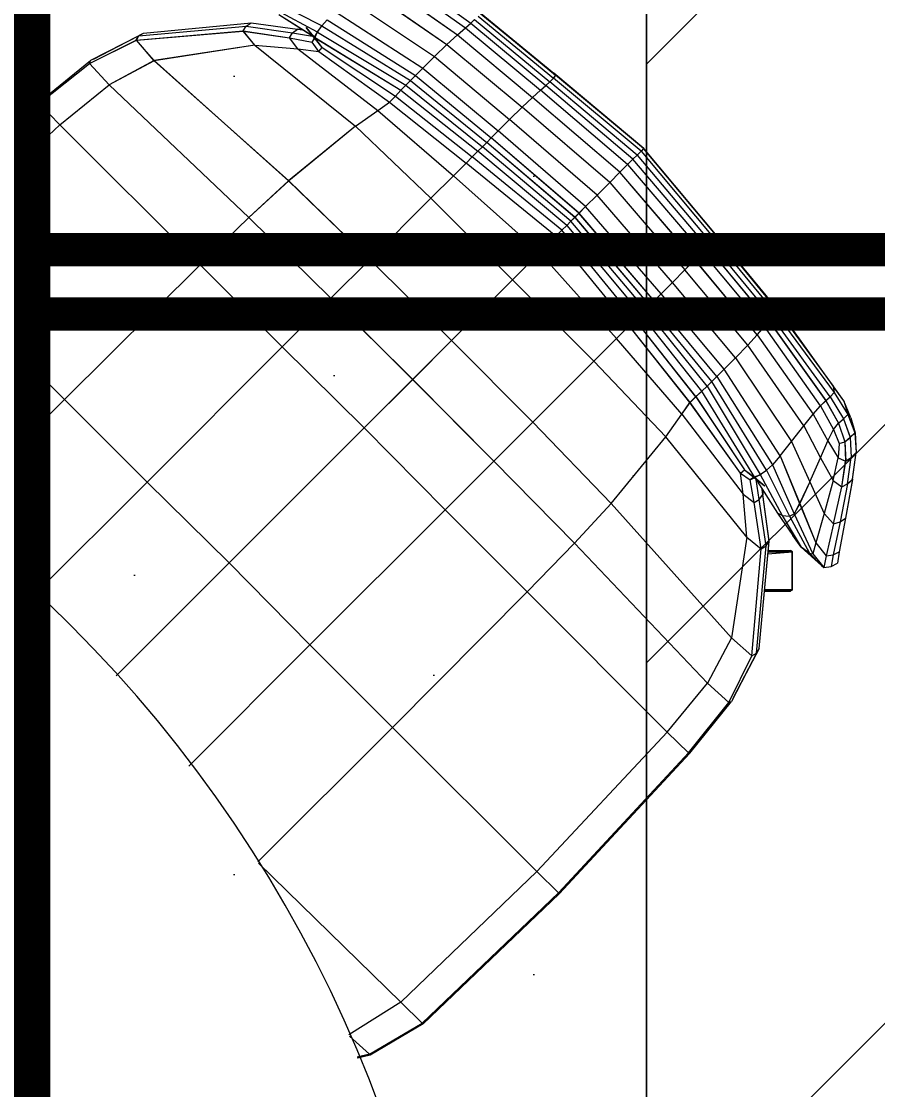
# Model space of a CAD drawing. Header units: millimetres. Extents: x -81374 to 485233, y -39075 to 157313.
# Drawn here: x 48038.3 to 48423.5, y -10154.5 to -9673.9 of the extents above; entities that cross this region are included whole.
import ezdxf
from ezdxf.enums import TextEntityAlignment as Align

# ---------------------------------------------------------------- set-up
doc = ezdxf.new("R2010")
doc.units = ezdxf.units.MM
doc.layers.add('ceiling', color=7, linetype='Continuous', lineweight=5, true_color=0x560d91)
for name, color, linetype in [('ceilings', 253, 'Continuous'), ('Hatch 01_UC', 7, 'Continuous'), ('M-HVAC VRV PIPE', 152, 'Continuous')]:
    doc.layers.add(name, color=color, linetype=linetype)
for name, color, linetype, lineweight in [('DRAIN PIPE', 76, 'Continuous', 30), ('G-IMPT', 8, 'Continuous', 5), ('P-PIPE-IDEN', 7, 'Continuous', 9)]:
    doc.layers.add(name, color=color, linetype=linetype, lineweight=lineweight)
doc.styles.add('Arial_2', font='arial.ttf', dxfattribs={"height": 75})
doc.styles.get("Standard").update_dxf_attribs({"font": 'arial.ttf'})

# ---------------------------------------------------------------- blocks, each defined once
blk = doc.blocks.new('floor plan 1')
at = {"layer": 'G-IMPT', "color": 8, "ltscale": 500}
for p, q in [((9975.57, -28936.42), (9981.27, -28935.02)), ((9975.95, -28936.78), (9981.42, -28935.41)), ((9951.79, -28950.4), (9975.57, -28936.42)), ((9975.95, -28936.78), (9952.16, -28950.76)), ((9975.95, -28936.78), (9975.57, -28936.42)), ((9984.95, -28944.88), (9975.95, -28936.78)), ((9961.87, -28960.23), (9985.16, -28945.43)), ((9951.79, -28950.4), (9890.58, -29008.97)), ((9952.16, -28950.76), (9890.92, -29009.32)), ((9952.16, -28950.76), (9951.79, -28950.4)), ((9961.87, -28960.23), (9952.16, -28950.76)), ((9961.87, -28960.23), (9900.67, -29019.04)), ((9961.87, -28960.23), (10025.79, -29022.71)), ((9890.58, -29008.97), (9831.82, -29072.24)), ((9890.92, -29009.32), (9832.38, -29072.34)), ((9890.92, -29009.32), (9890.58, -29008.97)), ((9900.67, -29019.04), (9890.92, -29009.32)), ((9900.67, -29019.04), (9841.96, -29081.62)), ((9900.67, -29019.04), (9965.49, -29083.74)), ((10026.17, -29023.4), (9965.49, -29083.74)), ((10057.13, -29066.45), (10002.67, -29120.9)), ((9831.82, -29072.24), (9813, -29095.51)), ((9832.38, -29072.34), (9814.31, -29094.97)), ((9832.38, -29072.34), (9831.82, -29072.24)), ((9841.96, -29081.62), (9832.38, -29072.34)), ((9841.96, -29081.62), (9823.9, -29103.79)), ((9841.96, -29081.62), (9904.98, -29144.79)), ((9965.49, -29083.74), (9904.98, -29144.79)), ((9965.49, -29083.74), (10002.67, -29120.9)), ((9800.64, -29119.32), (9812.45, -29096.83)), ((9801.84, -29117.26), (9813, -29095.51)), ((9801.84, -29117.26), (9812.45, -29096.83)), ((9814.31, -29094.97), (9803.87, -29116.09)), ((9814.31, -29094.97), (9813, -29095.51)), ((9823.9, -29103.79), (9814.31, -29094.97)), ((9813.07, -29124.11), (9823.9, -29103.79)), ((9823.9, -29103.79), (9883.67, -29166.7)), ((10089.79, -29107.09), (10039.05, -29157.83)), ((9801.84, -29117.26), (9797.5, -29165.5)), ((9803.87, -29116.09), (9799.71, -29164.13)), ((9801.84, -29117.26), (9800.64, -29119.32)), ((9803.87, -29116.09), (9801.84, -29117.26)), ((9813.07, -29124.11), (9803.87, -29116.09)), ((9800.64, -29119.32), (9796.1, -29167.69)), ((10002.67, -29120.9), (9941.86, -29181.72)), ((10002.67, -29120.9), (10039.05, -29157.83)), ((9806.09, -29169.43), (9813.07, -29124.11)), ((9813.07, -29124.11), (9867.12, -29184.61)), ((9785.68, -29145.72), (9786.52, -29145.11)), ((9785.68, -29145.72), (9798.16, -29145.68)), ((9785.68, -29145.72), (9785.68, -29162.82)), ((9798.16, -29145.72), (9785.68, -29145.72)), ((9798.22, -29145.11), (9786.52, -29145.11)), ((9904.98, -29144.79), (9883.67, -29166.7)), ((9904.98, -29144.79), (9941.86, -29181.72)), ((10126.44, -29143.74), (10075.97, -29194.2)), ((9768.23, -29156.22), (9765.41, -29157.65)), ((9767.35, -29161.4), (9768.23, -29156.22)), ((9771.46, -29155.78), (9768.23, -29156.22)), ((9770.48, -29160.95), (9771.46, -29155.78)), ((9772.61, -29156.69), (9771.46, -29155.78)), ((9776.53, -29161.86), (9771.46, -29155.78)), ((9781.71, -29164.9), (9772.61, -29156.69)), ((9777.95, -29162.16), (9772.61, -29156.69)), ((9764.19, -29176.25), (9767.35, -29161.4)), ((9764.62, -29162.85), (9765.41, -29157.65)), ((9767.35, -29161.4), (9764.62, -29162.85)), ((9767.09, -29175.46), (9770.48, -29160.95)), ((9770.48, -29160.95), (9767.35, -29161.4)), ((9775.11, -29166.86), (9770.48, -29160.95)), ((9978.32, -29218.55), (10039.05, -29157.83)), ((10075.97, -29194.2), (10039.05, -29157.83)), ((9761.72, -29178.01), (9764.62, -29162.85)), ((9775.11, -29166.86), (9776.53, -29161.86)), ((9777.95, -29162.16), (9776.53, -29161.86)), ((9784.87, -29179.97), (9776.53, -29161.86)), ((9786.97, -29178.83), (9777.95, -29162.16)), ((9777.95, -29162.16), (9781.71, -29164.9)), ((9781.71, -29164.9), (9785.5, -29170.23)), ((9790.32, -29179.16), (9781.71, -29164.9)), ((9796.65, -29161.85), (9785.68, -29162.82)), ((9785.68, -29162.82), (9786.52, -29163.42)), ((9796.55, -29162.82), (9785.68, -29162.82)), ((9796.5, -29163.39), (9786.52, -29163.42)), ((9796.5, -29163.42), (9786.52, -29163.42)), ((9797.5, -29165.5), (9796.1, -29167.69)), ((9799.71, -29164.13), (9797.5, -29165.5)), ((9797.5, -29165.5), (9800.54, -29186.42)), ((9806.09, -29169.43), (9799.71, -29164.13)), ((9799.71, -29164.13), (9802.82, -29185.05)), ((9771.34, -29180.02), (9775.11, -29166.86)), ((9782.38, -29184.49), (9775.11, -29166.86)), ((9792.39, -29180.14), (9785.5, -29170.23)), ((9796.1, -29167.69), (9798.92, -29188.54)), ((9806.09, -29169.43), (9842.59, -29214.62)), ((9806.09, -29169.43), (9807.8, -29188.72)), ((9867.12, -29184.61), (9883.67, -29166.7)), ((9883.67, -29166.7), (9919.98, -29203.6)), ((9767.09, -29175.46), (9763.45, -29192.09)), ((9767.09, -29175.46), (9764.19, -29176.25)), ((9771.34, -29180.02), (9767.09, -29175.46)), ((9758.55, -29195.44), (9761.72, -29178.01)), ((9760.79, -29193.37), (9764.19, -29176.25)), ((9764.19, -29176.25), (9761.72, -29178.01)), ((9767.28, -29194.92), (9771.34, -29180.02)), ((9777.85, -29194.3), (9771.34, -29180.02)), ((9782.38, -29184.49), (9784.87, -29179.97)), ((9786.97, -29178.83), (9784.87, -29179.97)), ((9794.66, -29202.01), (9784.87, -29179.97)), ((9797.33, -29199.58), (9786.97, -29178.83)), ((9790.32, -29179.16), (9786.97, -29178.83)), ((9800.18, -29197.65), (9790.32, -29179.16)), ((9790.32, -29179.16), (9792.39, -29180.14)), ((9802.56, -29196.19), (9792.39, -29180.14)), ((10166.64, -29177.59), (10113.14, -29231.39)), ((9777.85, -29194.3), (9782.38, -29184.49)), ((9791.21, -29205.97), (9782.38, -29184.49)), ((9802.82, -29185.05), (9800.54, -29186.42)), ((9807.8, -29188.72), (9802.82, -29185.05)), ((9802.82, -29185.05), (9804.68, -29195.23)), ((9867.12, -29184.61), (9842.59, -29214.62)), ((9867.12, -29184.61), (9902.47, -29221.11)), ((9941.86, -29181.72), (9919.98, -29203.6)), ((9941.86, -29181.72), (9978.32, -29218.55)), ((9800.54, -29186.42), (9798.92, -29188.54)), ((9799.14, -29190.8), (9798.92, -29188.54)), ((9798.92, -29188.54), (9799.24, -29190.95)), ((9800.54, -29186.42), (9802.02, -29195.34)), ((9835.42, -29224.79), (9807.8, -29188.72)), ((9807.8, -29188.72), (9809, -29198.26)), ((9760.79, -29193.37), (9758.55, -29195.44)), ((9760.79, -29193.37), (9759.2, -29205.32)), ((9763.45, -29192.09), (9760.79, -29193.37)), ((9763.45, -29192.09), (9761.69, -29203.59)), ((9767.28, -29194.92), (9763.45, -29192.09)), ((9767.28, -29194.92), (9765.01, -29205.13)), ((9773.04, -29205.17), (9767.28, -29194.92)), ((9777.85, -29194.3), (9773.04, -29205.17)), ((9786.02, -29212.48), (9777.85, -29194.3)), ((9807.19, -29199.73), (9798.13, -29192.57)), ((9802.56, -29196.19), (9798.13, -29192.57)), ((10075.97, -29194.2), (10015.16, -29255.02)), ((10113.14, -29231.39), (10075.97, -29194.2)), ((9758.55, -29195.44), (9756.96, -29207.46)), ((9797.33, -29199.58), (9794.66, -29202.01)), ((9800.18, -29197.65), (9797.33, -29199.58)), ((9797.33, -29199.58), (9821.94, -29239.45)), ((9799.78, -29197.64), (9802.21, -29196.43)), ((9802.7, -29196.5), (9799.78, -29197.64)), ((9802.56, -29196.19), (9800.18, -29197.65)), ((9824.06, -29237.33), (9800.18, -29197.65)), ((9807.19, -29199.73), (9802.56, -29196.19)), ((9802.56, -29196.19), (9826.34, -29235.13)), ((9804.68, -29195.23), (9802.59, -29196.25)), ((9802.72, -29196.49), (9804.68, -29195.23)), ((9809, -29198.26), (9804.68, -29195.23)), ((9807.19, -29199.73), (9805.13, -29198.25)), ((9809, -29198.26), (9807.19, -29199.73)), ((9829.09, -29232.63), (9807.19, -29199.73)), ((9809, -29198.26), (9831.72, -29230.04)), ((9761.69, -29203.59), (9759.2, -29205.32)), ((9765.01, -29205.13), (9761.69, -29203.59)), ((9762.08, -29212.34), (9761.69, -29203.59)), ((9791.21, -29205.97), (9794.66, -29202.01)), ((9819.66, -29241.73), (9794.66, -29202.01)), ((9902.47, -29221.11), (9919.98, -29203.6)), ((9919.98, -29203.6), (9956.48, -29240.4)), ((9759.2, -29205.32), (9756.96, -29207.46)), ((9757.49, -29216.42), (9756.96, -29207.46)), ((9759.73, -29214.34), (9759.2, -29205.32)), ((9764.55, -29211.56), (9765.01, -29205.13)), ((9769.72, -29212.83), (9765.01, -29205.13)), ((9773.04, -29205.17), (9769.72, -29212.83)), ((9780.56, -29219.44), (9773.04, -29205.17)), ((9791.21, -29205.97), (9786.02, -29212.48)), ((9791.21, -29205.97), (9816.38, -29245.01)), ((9759.73, -29214.34), (9757.49, -29216.42)), ((9762.08, -29212.34), (9759.73, -29214.34)), ((9762.71, -29222.63), (9759.73, -29214.34)), ((9764.55, -29211.56), (9762.08, -29212.34)), ((9764.88, -29220.73), (9762.08, -29212.34)), ((9767.22, -29217.83), (9764.55, -29211.56)), ((9769.72, -29212.83), (9767.22, -29217.83)), ((9776.31, -29224.76), (9769.72, -29212.83)), ((9786.02, -29212.48), (9780.56, -29219.44)), ((9811.23, -29250.16), (9786.02, -29212.48)), ((9759.34, -29223.18), (9757.49, -29216.42)), ((9760.7, -29224.67), (9757.49, -29216.42)), ((9767.22, -29217.83), (9764.88, -29220.73)), ((9773.05, -29228.52), (9767.22, -29217.83)), ((9842.59, -29214.62), (9835.42, -29224.79)), ((9842.59, -29214.62), (9874.97, -29248.61)), ((9978.32, -29218.55), (9956.48, -29240.4)), ((9978.32, -29218.55), (10015.16, -29255.02)), ((9759.34, -29223.18), (9762.45, -29230.76)), ((9762.71, -29222.63), (9760.7, -29224.67)), ((9764.88, -29220.73), (9762.71, -29222.63)), ((9768.61, -29232.54), (9762.71, -29222.63)), ((9770.58, -29230.83), (9764.88, -29220.73)), ((9780.56, -29219.44), (9776.31, -29224.76)), ((9780.56, -29219.44), (9805.74, -29255.79)), ((9902.47, -29221.11), (9874.97, -29248.61)), ((9902.47, -29221.11), (9939.03, -29257.85)), ((9762.45, -29230.76), (9760.7, -29224.67)), ((9766.89, -29234.5), (9760.7, -29224.67)), ((9773.05, -29228.52), (9770.58, -29230.83)), ((9776.31, -29224.76), (9773.05, -29228.52)), ((9773.05, -29228.52), (9798.26, -29264.15)), ((9801.44, -29260.51), (9776.31, -29224.76)), ((9835.42, -29224.79), (9831.72, -29230.04)), ((9835.42, -29224.79), (9864.84, -29258.74)), ((9762.45, -29230.76), (9789.67, -29268.65)), ((9762.45, -29230.76), (9767.37, -29237.38)), ((9768.61, -29232.54), (9766.89, -29234.5)), ((9770.58, -29230.83), (9768.61, -29232.54)), ((9768.61, -29232.54), (9794.57, -29268.24)), ((9796.15, -29266.53), (9770.58, -29230.83)), ((9829.09, -29232.63), (9826.34, -29235.13)), ((9831.72, -29230.04), (9829.09, -29232.63)), ((9829.09, -29232.63), (9856.38, -29267.2)), ((9831.72, -29230.04), (9859.13, -29264.45)), ((10113.14, -29231.39), (10052.08, -29291.89)), ((10177.84, -29296.21), (10113.14, -29231.39)), ((9767.37, -29237.38), (9766.89, -29234.5)), ((9793.02, -29269.89), (9766.89, -29234.5)), ((9791.41, -29270.39), (9767.37, -29237.38)), ((9824.06, -29237.33), (9821.94, -29239.45)), ((9826.34, -29235.13), (9824.06, -29237.33)), ((9824.06, -29237.33), (9851.77, -29271.8)), ((9826.34, -29235.13), (9853.85, -29269.73)), ((9816.38, -29245.01), (9819.66, -29241.73)), ((9821.94, -29239.45), (9819.66, -29241.73)), ((9819.66, -29241.73), (9847.82, -29275.76)), ((9821.94, -29239.45), (9849.86, -29273.71)), ((9939.03, -29257.85), (9956.48, -29240.4)), ((9956.48, -29240.4), (9993.28, -29276.9)), ((9816.38, -29245.01), (9811.23, -29250.16)), ((9816.38, -29245.01), (9844.7, -29278.88)), ((9811.23, -29250.16), (9805.74, -29255.79)), ((9811.23, -29250.16), (9839.56, -29284.02)), ((9874.97, -29248.61), (9864.84, -29258.74)), ((9874.97, -29248.61), (9911.61, -29285.27)), ((9805.74, -29255.79), (9801.44, -29260.51)), ((9805.74, -29255.79), (9834, -29289.67)), ((10015.16, -29255.02), (9993.28, -29276.9)), ((10052.08, -29291.89), (10015.16, -29255.02)), ((9801.44, -29260.51), (9798.26, -29264.15)), ((9801.44, -29260.51), (9829.62, -29294.35)), ((9864.84, -29258.74), (9859.13, -29264.45)), ((9864.84, -29258.74), (9899.43, -29297.45)), ((9911.61, -29285.27), (9939.03, -29257.85)), ((9939.03, -29257.85), (9975.77, -29294.41)), ((9796.15, -29266.53), (9794.57, -29268.24)), ((9798.26, -29264.15), (9796.15, -29266.53)), ((9796.15, -29266.53), (9824.17, -29300.35)), ((9798.26, -29264.15), (9826.36, -29297.94)), ((9856.38, -29267.2), (9853.85, -29269.73)), ((9859.13, -29264.45), (9856.38, -29267.2)), ((9856.38, -29267.2), (9889.4, -29307.48)), ((9859.13, -29264.45), (9892.07, -29304.81)), ((9789.67, -29268.65), (9818.68, -29303.96)), ((9789.67, -29268.65), (9791.41, -29270.39)), ((9791.41, -29270.39), (9793.02, -29269.89)), ((9791.41, -29270.39), (9819.51, -29304.66)), ((9794.57, -29268.24), (9793.02, -29269.89)), ((9793.02, -29269.89), (9820.88, -29303.81)), ((9794.57, -29268.24), (9822.52, -29302.13)), ((9851.77, -29271.8), (9849.86, -29273.71)), ((9853.85, -29269.73), (9851.77, -29271.8)), ((9851.77, -29271.8), (9885.33, -29311.55)), ((9887.19, -29309.68), (9853.85, -29269.73)), ((9844.7, -29278.88), (9847.82, -29275.76)), ((9849.86, -29273.71), (9847.82, -29275.76)), ((9847.82, -29275.76), (9881.65, -29315.22)), ((9883.56, -29313.32), (9849.86, -29273.71)), ((9844.7, -29278.88), (9839.56, -29284.02)), ((9844.7, -29278.88), (9878.66, -29318.22)), ((9975.77, -29294.41), (9993.28, -29276.9)), ((10030.18, -29313.2), (9993.28, -29276.9)), ((9839.56, -29284.02), (9834, -29289.67)), ((9839.56, -29284.02), (9873.52, -29323.35)), ((9911.61, -29285.27), (9899.43, -29297.45)), ((9911.61, -29285.27), (9948.27, -29321.91)), ((9834, -29289.67), (9829.62, -29294.35)), ((9867.83, -29329.04), (9834, -29289.67)), ((9829.62, -29294.35), (9826.36, -29297.94)), ((9829.62, -29294.35), (9863.27, -29333.61)), ((9948.27, -29321.91), (9975.77, -29294.41)), ((10012.27, -29329.75), (9975.77, -29294.41)), ((10052.08, -29291.89), (10030.18, -29313.2)), ((10115.26, -29354.91), (10052.08, -29291.89)), ((9824.17, -29300.35), (9822.52, -29302.13)), ((9826.36, -29297.94), (9824.17, -29300.35)), ((9824.17, -29300.35), (9857.39, -29339.48)), ((9859.8, -29337.07), (9826.36, -29297.94)), ((9899.43, -29297.45), (9892.07, -29304.81)), ((9899.43, -29297.45), (9938.14, -29332.04)), ((10177.84, -29296.21), (10115.26, -29354.91)), ((9818.68, -29303.96), (9852.54, -29344.34)), ((9818.68, -29303.96), (9819.51, -29304.66)), ((9819.51, -29304.66), (9820.88, -29303.81)), ((9819.51, -29304.66), (9852.57, -29344.31)), ((9822.52, -29302.13), (9820.88, -29303.81)), ((9853.74, -29343.13), (9820.88, -29303.81)), ((9855.53, -29341.34), (9822.52, -29302.13)), ((9892.07, -29304.81), (9889.4, -29307.48)), ((9892.07, -29304.81), (9932.43, -29337.75)), ((9887.19, -29309.68), (9885.33, -29311.55)), ((9889.4, -29307.48), (9887.19, -29309.68)), ((9887.19, -29309.68), (9927.15, -29343.03)), ((9889.4, -29307.48), (9929.68, -29340.5)), ((10187.56, -29305.95), (10124.54, -29364.49)), ((10187.9, -29306.3), (10124.64, -29365.05)), ((9878.66, -29318.22), (9881.65, -29315.22)), ((9883.56, -29313.32), (9881.65, -29315.22)), ((9881.65, -29315.22), (9921.12, -29349.06)), ((9885.33, -29311.55), (9883.56, -29313.32)), ((9883.56, -29313.32), (9923.16, -29347.01)), ((9885.33, -29311.55), (9925.08, -29345.1)), ((10012.27, -29329.75), (10030.18, -29313.2)), ((10030.18, -29313.2), (10093.08, -29372.97)), ((9878.66, -29318.22), (9873.52, -29323.35)), ((9878.66, -29318.22), (9918, -29352.18)), ((9873.52, -29323.35), (9867.83, -29329.04)), ((9873.52, -29323.35), (9912.86, -29357.32)), ((9948.27, -29321.91), (9938.14, -29332.04)), ((9982.26, -29354.29), (9948.27, -29321.91)), ((9867.83, -29329.04), (9863.27, -29333.61)), ((9867.83, -29329.04), (9907.2, -29362.88)), ((9982.26, -29354.29), (10012.27, -29329.75)), ((10012.27, -29329.75), (10072.77, -29383.81)), ((9863.27, -29333.61), (9859.8, -29337.07)), ((9863.27, -29333.61), (9902.53, -29367.26)), ((9938.14, -29332.04), (9932.43, -29337.75)), ((9972.09, -29361.46), (9938.14, -29332.04)), ((9859.8, -29337.07), (9857.39, -29339.48)), ((9859.8, -29337.07), (9898.94, -29370.51)), ((9929.68, -29340.5), (9932.43, -29337.75)), ((9966.84, -29365.16), (9932.43, -29337.75)), ((9852.57, -29344.31), (9853.74, -29343.13)), ((9855.53, -29341.34), (9853.74, -29343.13)), ((9853.74, -29343.13), (9893.07, -29376)), ((9857.39, -29339.48), (9855.53, -29341.34)), ((9855.53, -29341.34), (9894.75, -29374.36)), ((9857.39, -29339.48), (9896.52, -29372.71)), ((9927.15, -29343.03), (9925.08, -29345.1)), ((9929.68, -29340.5), (9927.15, -29343.03)), ((9961.75, -29370.54), (9927.15, -29343.03)), ((9964.24, -29367.79), (9929.68, -29340.5)), ((9852.54, -29344.34), (9892.92, -29378.2)), ((9852.57, -29344.31), (9892.22, -29377.37)), ((9923.16, -29347.01), (9921.12, -29349.06)), ((9925.08, -29345.1), (9923.16, -29347.01)), ((9957.42, -29374.94), (9923.16, -29347.01)), ((9959.55, -29372.82), (9925.08, -29345.1)), ((9912.86, -29357.32), (9918, -29352.18)), ((9918, -29352.18), (9921.12, -29349.06)), ((9951.87, -29380.5), (9918, -29352.18)), ((9955.15, -29377.21), (9921.12, -29349.06)), ((9912.86, -29357.32), (9907.2, -29362.88)), ((9946.72, -29385.65), (9912.86, -29357.32)), ((9982.26, -29354.29), (9972.09, -29361.46)), ((10027.45, -29390.79), (9982.26, -29354.29)), ((10115.26, -29354.91), (10093.08, -29372.97)), ((10115.26, -29354.91), (10124.54, -29364.49)), ((9907.2, -29362.88), (9902.53, -29367.26)), ((9941.09, -29391.14), (9907.2, -29362.88)), ((9972.09, -29361.46), (9966.84, -29365.16)), ((10008.16, -29389.07), (9972.09, -29361.46)), ((9902.53, -29367.26), (9898.94, -29370.51)), ((9936.36, -29395.44), (9902.53, -29367.26)), ((9964.24, -29367.79), (9961.75, -29370.54)), ((9964.24, -29367.79), (9966.84, -29365.16)), ((9997.14, -29389.69), (9964.24, -29367.79)), ((9998.62, -29387.87), (9966.84, -29365.16)), ((10124.64, -29365.05), (10101.37, -29383.87)), ((10124.54, -29364.49), (10101.91, -29382.57)), ((10124.54, -29364.49), (10124.64, -29365.05)), ((9896.52, -29372.71), (9894.75, -29374.36)), ((9898.94, -29370.51), (9896.52, -29372.71)), ((9930.35, -29400.73), (9896.52, -29372.71)), ((9932.73, -29398.61), (9898.94, -29370.51)), ((9959.55, -29372.82), (9957.42, -29374.94)), ((9961.75, -29370.54), (9959.55, -29372.82)), ((9999.22, -29396.7), (9959.55, -29372.82)), ((10000.68, -29394.31), (9961.75, -29370.54)), ((10072.77, -29383.81), (10093.08, -29372.97)), ((10093.08, -29372.97), (10101.91, -29382.57)), ((9892.22, -29377.37), (9893.07, -29376)), ((9926.49, -29405.47), (9892.22, -29377.37)), ((9892.92, -29378.2), (9892.22, -29377.37)), ((9894.75, -29374.36), (9893.07, -29376)), ((9926.99, -29403.86), (9893.07, -29376)), ((9928.64, -29402.31), (9894.75, -29374.36)), ((9951.87, -29380.5), (9955.15, -29377.21)), ((9957.42, -29374.94), (9955.15, -29377.21)), ((9994.87, -29402.21), (9955.15, -29377.21)), ((9997.3, -29399.54), (9957.42, -29374.94)), ((9928.23, -29407.2), (9892.92, -29378.2)), ((9946.72, -29385.65), (9951.87, -29380.5)), ((9990.91, -29405.67), (9951.87, -29380.5)), ((10101.91, -29382.57), (10080.79, -29393)), ((10101.91, -29382.57), (10101.37, -29383.87)), ((9946.72, -29385.65), (9941.09, -29391.14)), ((9984.4, -29410.86), (9946.72, -29385.65)), ((10027.45, -29390.79), (10072.77, -29383.81)), ((10072.77, -29383.81), (10080.79, -29393)), ((10100.05, -29384.43), (10077.55, -29396.24)), ((10079.62, -29395.04), (10101.37, -29383.87)), ((10079.62, -29395.04), (10100.05, -29384.43)), ((9941.09, -29391.14), (9936.36, -29395.44)), ((9977.44, -29416.31), (9941.09, -29391.14)), ((9998.62, -29387.87), (9997.14, -29389.69)), ((9997.14, -29389.69), (9998.63, -29391.75)), ((9997.14, -29389.69), (10004.31, -29398.75)), ((9997.14, -29389.69), (10000.68, -29394.31)), ((10008.16, -29389.07), (9998.62, -29387.87)), ((9998.62, -29387.87), (10001.65, -29392.2)), ((10001.65, -29392.2), (10000.39, -29394.16)), ((10001.65, -29392.2), (10000.63, -29394.29)), ((10011.83, -29394.06), (10001.65, -29392.2)), ((10027.45, -29390.79), (10008.16, -29389.07)), ((10008.16, -29389.07), (10011.83, -29394.06)), ((10027.45, -29390.79), (10032.75, -29397.17)), ((9936.36, -29395.44), (9932.73, -29398.61)), ((9972.12, -29420.56), (9936.36, -29395.44)), ((9999.22, -29396.7), (9997.3, -29399.54)), ((10000.68, -29394.31), (9999.22, -29396.7)), ((9999.22, -29396.7), (10017.72, -29406.56)), ((10000.37, -29394.18), (9999.23, -29397.1)), ((9999.23, -29397.1), (10000.44, -29394.67)), ((10000.68, -29394.31), (10016.73, -29404.48)), ((10000.68, -29394.31), (10004.31, -29398.75)), ((10010.46, -29396.34), (10001.53, -29394.85)), ((10010.46, -29396.34), (10008.34, -29397.96)), ((10011.83, -29394.06), (10010.46, -29396.34)), ((10031.38, -29399.37), (10010.46, -29396.34)), ((10032.75, -29397.17), (10011.83, -29394.06)), ((10077.55, -29396.24), (10029.19, -29400.78)), ((10079.62, -29395.04), (10031.38, -29399.37)), ((10080.79, -29393), (10032.75, -29397.17)), ((10079.62, -29395.04), (10077.55, -29396.24)), ((10080.79, -29393), (10079.62, -29395.04)), ((9930.35, -29400.73), (9928.64, -29402.31)), ((9932.73, -29398.61), (9930.35, -29400.73)), ((9966.05, -29426.3), (9930.35, -29400.73)), ((9968.36, -29423.82), (9932.73, -29398.61)), ((9997.3, -29399.54), (9994.87, -29402.21)), ((9997.3, -29399.54), (10018.04, -29409.91)), ((10008.34, -29397.96), (10005.93, -29397.64)), ((10006.08, -29397.73), (10008.34, -29397.96)), ((10029.19, -29400.78), (10008.34, -29397.96)), ((10031.38, -29399.37), (10029.19, -29400.78)), ((10032.7, -29397.25), (10031.38, -29399.37))]:
    blk.add_line(p, q, dxfattribs=at)
blk.add_arc((10534.32, -28705.24), 600, 90, 270, dxfattribs=at)
blk.add_arc((10534.32, -28705.24), 600, 90, 270, dxfattribs=at)
for rotation, p in [(359.9992, (39680.63, -4989.62, 0)), (359.9992, (35886.72, -10139.29, 0)), (270.0008, (28873.29, -20643.48, 0)), (359.9992, (11975.31, -26935.44, 0)), (359.9992, (15267.63, -26935.44, 0)), (359.9992, (26686.27, -26987.73, 0)), (270.0008, (15861.11, -28615.02, 0)), (89.9992, (23697.81, -33300.57, 0)), (89.9992, (23597.87, -35337.73, 0)), (89.9992, (23597.88, -37388.34, 0)), (359.9992, (13750.44, -37781.54, 0)), (89.9992, (23697.83, -40746.76, 0)), (89.9992, (23597.8, -44302.49, 0)), (89.9992, (23597.81, -46399.06, 0)), (89.9992, (23697.78, -48339.78, 0)), (89.9992, (23697.77, -54279.98, 0)), (359.9992, (27418.07, -55702.4, 0)), (89.9992, (9671.91, -65856.51, 0)), (359.9992, (4684.11, -67403.39, 0)), (359.9992, (8737.21, -67403.39, 0))]:
    blk.add_attdef('PARTITIONTYPE', text='', height=200, rotation=rotation, dxfattribs=at).set_placement(p, align=Align.MIDDLE_CENTER)
blk = doc.blocks.new('GRID')
at = {"layer": 'ceilings', "lineweight": 5, "transparency": 33554597}
h = blk.add_hatch(dxfattribs=at)
h.set_pattern_fill('DOTS', color=8, scale=80, angle=45)
h.paths.add_polyline_path([(56229.86, 61282.61), (56229.86, 61882.61), (56829.86, 61882.61), (56829.86, 61282.61)])
at = {"layer": 'ceilings', "color": 8, "lineweight": 5}
blk.add_lwpolyline([(56229.86, 61282.61), (56229.86, 61882.61), (56829.86, 61882.61), (56829.86, 61282.61)], close=True, dxfattribs=at)
blk = doc.blocks.new('Steelcase EMEA Bolia - Mood Dining Chair - scx_bolia_d3_ancilary_mood_leg_18ba0357-414835-Level 1')
at = {"layer": 'G-IMPT'}
for p, q in [((-179.96, 167.36), (-167.87, 179.45)), ((-167.87, 179.45), (-166.85, 179.29)), ((-160.18, 171.76), (-167.87, 179.45)), ((-160.8, 171.01), (-167.87, 179.45)), ((-159.79, 172.23), (-166.85, 179.29)), ((-159.81, 172.21), (-166.85, 179.29)), ((-179.96, 167.36), (-179.8, 166.34)), ((-171.14, 158.54), (-179.96, 167.36)), ((-179.96, 167.36), (-171.16, 158.51)), ((-171.52, 158.07), (-179.8, 166.34))]:
    blk.add_line(p, q, dxfattribs=at)
blk = doc.blocks.new('Steelcase EMEA Bolia - Mood Dining Chair - scx_bolia_d3_ancilary_mood_back_18ba0357-V66-Level 1')
at = {"layer": 'G-IMPT'}
for p, q in [((-44.74, 255.92), (7.76, 260.54)), ((-43.65, 255.83), (7.76, 260.49)), ((7.76, 260.54), (60.26, 255.92)), ((7.76, 260.49), (7.76, 258.83)), ((7.76, 260.49), (59.17, 255.83)), ((-90.21, 251.46), (-44.74, 255.92)), ((-87.76, 251.47), (-43.65, 255.83)), ((-44.74, 255.92), (-43.65, 255.83)), ((-43.65, 255.83), (-43.29, 254.26)), ((7.76, 256.3), (-43.32, 251.91)), ((7.76, 258.83), (-43.29, 254.26)), ((7.76, 256.3), (7.76, 258.83)), ((7.76, 258.83), (58.81, 254.26)), ((7.76, 253.66), (7.76, 256.3)), ((7.76, 256.3), (58.83, 251.91)), ((59.17, 255.83), (58.81, 254.26)), ((60.26, 255.92), (59.17, 255.83)), ((103.27, 251.47), (59.17, 255.83)), ((105.73, 251.46), (60.26, 255.92)), ((-136.25, 243.93), (-90.21, 251.46)), ((-86.97, 249.98), (-130.47, 243.42)), ((-87.76, 251.47), (-128.09, 245.12)), ((-90.21, 251.46), (-87.76, 251.47)), ((-87.76, 251.47), (-86.97, 249.98)), ((-87.04, 247.71), (-43.32, 251.91)), ((-87.04, 247.71), (-86.97, 249.98)), ((-86.97, 249.98), (-43.29, 254.26)), ((7.76, 250.26), (-43.56, 246.23)), ((-43.4, 249.49), (7.76, 253.66)), ((-43.4, 249.49), (-43.32, 251.91)), ((-43.32, 251.91), (-43.29, 254.26)), ((7.76, 250.26), (7.76, 253.66)), ((7.76, 253.66), (58.92, 249.49)), ((7.76, 245.35), (7.76, 250.26)), ((7.76, 250.26), (59.08, 246.23)), ((58.83, 251.91), (58.81, 254.26)), ((102.49, 249.98), (58.81, 254.26)), ((102.56, 247.71), (58.83, 251.91)), ((58.92, 249.49), (58.83, 251.91)), ((-130.64, 240.82), (-87.04, 247.71)), ((-87.14, 245.39), (-130.46, 238.23)), ((-87.32, 242.21), (-43.56, 246.23)), ((-87.32, 242.21), (-87.14, 245.39)), ((-87.14, 245.39), (-43.4, 249.49)), ((-87.14, 245.39), (-87.04, 247.71)), ((-43.8, 241.39), (-43.56, 246.23)), ((-43.8, 241.39), (7.76, 245.35)), ((-43.56, 246.23), (-43.4, 249.49)), ((7.76, 238.9), (7.76, 245.35)), ((7.76, 245.35), (59.31, 241.39)), ((59.08, 246.23), (58.92, 249.49)), ((102.66, 245.39), (58.92, 249.49)), ((102.84, 242.21), (59.08, 246.23)), ((59.31, 241.39), (59.08, 246.23)), ((102.66, 245.39), (102.56, 247.71)), ((102.84, 242.21), (102.66, 245.39)), ((145.98, 238.23), (102.66, 245.39)), ((-141.79, 240.85), (-149.9, 237.29)), ((-143.81, 240.76), (-149.9, 237.29)), ((-143.81, 240.76), (-136.25, 243.93)), ((-141.82, 237.99), (-141.79, 240.85)), ((-130.64, 240.82), (-141.82, 237.99)), ((-136.25, 243.93), (-141.79, 240.85)), ((-130.47, 243.42), (-141.79, 240.85)), ((-136.25, 243.93), (-128.09, 245.12)), ((-130.64, 240.82), (-130.47, 243.42)), ((-130.46, 238.23), (-130.64, 240.82)), ((-128.09, 245.12), (-130.47, 243.42)), ((-130.34, 234.84), (-87.32, 242.21)), ((-87.65, 237.39), (-87.32, 242.21)), ((-87.65, 237.39), (-43.8, 241.39)), ((-44, 234.99), (-43.8, 241.39)), ((59.52, 234.99), (59.31, 241.39)), ((103.17, 237.39), (59.31, 241.39)), ((103.17, 237.39), (102.84, 242.21)), ((145.86, 234.84), (102.84, 242.21)), ((-149.9, 237.29), (-156.61, 231.33)), ((-149.79, 234.23), (-149.9, 237.29)), ((-141.82, 237.99), (-149.79, 234.23)), ((-141.63, 235.11), (-141.82, 237.99)), ((-130.46, 238.23), (-141.63, 235.11)), ((-87.65, 237.39), (-130.7, 229.87)), ((-130.34, 234.84), (-130.46, 238.23)), ((-87.95, 231.01), (-87.65, 237.39)), ((7.76, 238.9), (-44, 234.99)), ((7.76, 230.85), (7.76, 238.9)), ((7.76, 238.9), (59.52, 234.99)), ((103.46, 231.01), (103.17, 237.39)), ((146.22, 229.87), (103.17, 237.39)), ((-163.99, 221.7), (-156.61, 231.33)), ((-156.54, 228.23), (-156.61, 231.33)), ((-149.79, 234.23), (-156.54, 228.23)), ((-149.54, 231.16), (-156.01, 225.24)), ((-149.54, 231.16), (-149.79, 234.23)), ((-141.63, 235.11), (-149.54, 231.16)), ((-148.35, 228.86), (-149.54, 231.16)), ((-142.02, 231.41), (-148.35, 228.86)), ((-143.79, 226.1), (-142.02, 231.41)), ((-142.02, 231.41), (-141.63, 235.11)), ((-130.34, 234.84), (-142.02, 231.41)), ((-131.45, 223.11), (-87.95, 231.01)), ((-130.7, 229.87), (-130.34, 234.84)), ((-88.04, 223.15), (-87.95, 231.01)), ((-87.95, 231.01), (-44, 234.99)), ((-44.07, 227.06), (-44, 234.99)), ((-44.07, 227.06), (7.76, 230.85)), ((7.76, 223.59), (7.76, 230.85)), ((7.76, 230.85), (59.59, 227.06)), ((103.46, 231.01), (59.52, 234.99)), ((59.59, 227.06), (59.52, 234.99)), ((103.56, 223.15), (103.46, 231.01)), ((146.97, 223.11), (103.46, 231.01)), ((-163.87, 218.65), (-156.54, 228.23)), ((-156.01, 225.24), (-156.54, 228.23)), ((-148.35, 228.86), (-152.57, 223.99)), ((-143.79, 226.1), (-152.57, 223.99)), ((-146.86, 218.34), (-143.79, 226.1)), ((-130.7, 229.87), (-143.79, 226.1)), ((-131.45, 223.11), (-130.7, 229.87)), ((-88.04, 223.15), (-44.07, 227.06)), ((-44.07, 219.79), (-44.07, 227.06)), ((103.56, 223.15), (59.59, 227.06)), ((59.59, 227.06), (59.59, 219.79)), ((-163.99, 221.7), (-174.07, 207.13)), ((-163.87, 218.65), (-163.99, 221.7)), ((-162.89, 215.87), (-156.01, 225.24)), ((-158.18, 215.16), (-152.57, 223.99)), ((-152.57, 223.99), (-156.01, 225.24)), ((-131.45, 223.11), (-146.86, 218.34)), ((-88.04, 223.15), (-132.52, 214.33)), ((-132.52, 214.33), (-131.45, 223.11)), ((-88.04, 215.86), (-88.04, 223.15)), ((-44.07, 219.79), (7.76, 223.59)), ((7.76, 223.59), (7.76, 219.36)), ((7.76, 223.59), (59.59, 219.79)), ((148.03, 214.33), (103.56, 223.15)), ((103.56, 223.15), (103.56, 215.86)), ((-163.87, 218.65), (-173.56, 204.15)), ((-162.89, 215.87), (-163.87, 218.65)), ((-146.86, 218.34), (-158.18, 215.16)), ((-151.15, 207.26), (-146.86, 218.34)), ((-88.04, 215.86), (-44.07, 219.79)), ((-44.07, 219.79), (-44.07, 215.38)), ((-44.07, 215.38), (7.76, 219.36)), ((7.76, 216.67), (-44.07, 212.48)), ((7.76, 216.67), (7.76, 219.36)), ((7.76, 219.36), (59.59, 215.38)), ((7.76, 214.16), (7.76, 216.67)), ((7.76, 216.67), (59.59, 212.48)), ((103.56, 215.86), (59.59, 219.79)), ((59.59, 219.79), (59.59, 215.38)), ((-172.07, 201.54), (-162.89, 215.87)), ((-158.18, 215.16), (-165.85, 201.76)), ((-158.18, 215.16), (-162.89, 215.87)), ((-132.52, 214.33), (-151.15, 207.26)), ((-133.45, 206.06), (-88.04, 215.86)), ((-133.45, 206.06), (-132.52, 214.33)), ((-88.04, 215.86), (-88.04, 211.22)), ((-88.04, 211.22), (-44.07, 215.38)), ((-88.04, 208.01), (-44.07, 212.48)), ((-44.07, 212.48), (-44.07, 215.38)), ((-44.07, 209.78), (7.76, 214.16)), ((-44.07, 209.78), (-44.07, 212.48)), ((7.76, 211.52), (-44.07, 206.85)), ((7.76, 211.52), (7.76, 214.16)), ((7.76, 214.16), (59.59, 209.78)), ((7.76, 208.41), (7.76, 211.52)), ((7.76, 211.52), (59.59, 206.85)), ((59.59, 212.48), (59.59, 215.38)), ((103.56, 211.22), (59.59, 215.38)), ((103.56, 208.01), (59.59, 212.48)), ((59.59, 209.78), (59.59, 212.48)), ((148.97, 206.06), (103.56, 215.86)), ((103.56, 215.86), (103.56, 211.22)), ((-174.07, 207.13), (-182.74, 194.36)), ((-173.56, 204.15), (-174.07, 207.13)), ((-151.15, 207.26), (-165.85, 201.76)), ((-151.15, 207.26), (-154.88, 197.12)), ((-88.04, 211.22), (-133.81, 200.81)), ((-133.64, 197.2), (-88.04, 208.01)), ((-88.04, 208.01), (-88.04, 211.22)), ((-88.04, 205), (-44.07, 209.78)), ((-88.04, 205), (-88.04, 208.01)), ((-87.99, 201.84), (-44.07, 206.85)), ((-44.07, 206.85), (-44.07, 209.78)), ((-44.07, 203.27), (7.76, 208.41)), ((-44.07, 203.27), (-44.07, 206.85)), ((7.76, 204.63), (7.76, 208.41)), ((7.76, 208.41), (59.59, 203.27)), ((59.59, 206.85), (59.59, 209.78)), ((103.56, 205), (59.59, 209.78)), ((103.51, 201.84), (59.59, 206.85)), ((59.59, 203.27), (59.59, 206.85)), ((103.56, 208.01), (103.56, 211.22)), ((149.33, 200.81), (103.56, 211.22)), ((103.56, 205), (103.56, 208.01)), ((149.16, 197.2), (103.56, 208.01)), ((-173.56, 204.15), (-181.83, 191.41)), ((-172.07, 201.54), (-173.56, 204.15)), ((-133.45, 206.06), (-154.88, 197.12)), ((-133.45, 206.06), (-133.81, 200.81)), ((-88.04, 205), (-132.99, 193.83)), ((-87.99, 201.84), (-88.04, 205)), ((-87.81, 198.13), (-44.07, 203.27)), ((-44.07, 199.38), (7.76, 204.63)), ((-44.07, 199.38), (-44.07, 203.27)), ((7.76, 194.22), (7.76, 204.63)), ((7.76, 204.63), (59.59, 199.38)), ((103.33, 198.13), (59.59, 203.27)), ((59.59, 203.27), (59.59, 199.38)), ((103.51, 201.84), (103.56, 205)), ((148.51, 193.83), (103.56, 205)), ((-172.07, 201.54), (-179.94, 188.88)), ((-165.85, 201.76), (-172.49, 189.79)), ((-154.88, 197.12), (-172.49, 189.79)), ((-165.85, 201.76), (-172.07, 201.54)), ((-133.81, 200.81), (-156.32, 192.16)), ((-154.88, 197.12), (-156.32, 192.16)), ((-133.64, 197.2), (-155.64, 189.87)), ((-133.64, 197.2), (-133.81, 200.81)), ((-132.99, 193.83), (-133.64, 197.2)), ((-132.33, 191.12), (-87.99, 201.84)), ((-87.81, 198.13), (-126.56, 190.35)), ((-87.81, 198.13), (-87.99, 201.84)), ((-87.79, 194.43), (-87.81, 198.13)), ((-87.79, 194.43), (-44.07, 199.38)), ((-44.07, 191.31), (-44.07, 199.38)), ((59.59, 191.31), (59.59, 199.38)), ((103.31, 194.43), (59.59, 199.38)), ((103.33, 198.13), (103.31, 194.43)), ((103.33, 198.13), (103.51, 201.84)), ((142.08, 190.35), (103.33, 198.13)), ((147.85, 191.12), (103.51, 201.84)), ((148.51, 193.83), (149.16, 197.2)), ((149.16, 197.2), (149.33, 200.81)), ((149.16, 197.2), (171.16, 189.87)), ((-182.74, 194.36), (-185.86, 190.14)), ((-181.83, 191.41), (-182.74, 194.36)), ((-132.99, 193.83), (-153.03, 187.73)), ((-132.02, 191.24), (-133.28, 194.11)), ((-133.28, 194.11), (-132.42, 191.54)), ((-132.33, 191.12), (-132.99, 193.83)), ((-126.32, 188.02), (-87.79, 194.43)), ((-88.88, 188.11), (-87.79, 194.43)), ((-44.07, 191.31), (7.76, 194.22)), ((7.76, 176.99), (7.76, 194.22)), ((7.76, 194.22), (59.59, 191.31)), ((104.4, 188.11), (103.31, 194.43)), ((141.84, 188.02), (103.31, 194.43)), ((147.54, 191.24), (148.8, 194.11)), ((147.85, 191.12), (148.51, 193.83)), ((148.8, 194.11), (147.93, 191.54)), ((148.51, 193.83), (168.55, 187.73)), ((-184.88, 187.13), (-185.86, 190.14)), ((-181.83, 191.41), (-184.88, 187.13)), ((-179.94, 188.88), (-182.9, 184.53)), ((-179.94, 188.88), (-181.83, 191.41)), ((-172.49, 189.79), (-179.94, 188.88)), ((-156.32, 192.16), (-175.02, 185.25)), ((-172.49, 189.79), (-175.02, 185.25)), ((-155.64, 189.87), (-173.8, 184.46)), ((-153.03, 187.73), (-169.21, 183.73)), ((-157.06, 175.53), (-140.32, 188.28)), ((-155.64, 189.87), (-156.32, 192.16)), ((-153.03, 187.73), (-155.64, 189.87)), ((-153.03, 187.73), (-150.87, 186.96)), ((-132.33, 191.12), (-150.87, 186.96)), ((-140.68, 185.63), (-133.32, 190.89)), ((-140.68, 185.63), (-140.32, 188.28)), ((-140.32, 188.28), (-138.39, 189.76)), ((-138.57, 189.72), (-140.32, 188.28)), ((-140.03, 183.05), (-131.52, 188.94)), ((-126.56, 190.35), (-138.03, 191.69)), ((-132.33, 191.12), (-138.03, 191.69)), ((-88.88, 188.11), (-133.91, 182.12)), ((-133.91, 182.12), (-126.32, 188.02)), ((-126.56, 190.35), (-132.33, 191.12)), ((-131.52, 188.94), (-132.28, 191.13)), ((-132.01, 191.22), (-131.52, 188.94)), ((-126.32, 188.02), (-131.52, 188.94)), ((-126.56, 190.35), (-129.06, 190.76)), ((-126.32, 188.02), (-126.56, 190.35)), ((-91, 175.84), (-88.88, 188.11)), ((-88.88, 188.11), (-44.07, 191.31)), ((-44.07, 176.98), (-44.07, 191.31)), ((59.59, 176.98), (59.59, 191.31)), ((104.4, 188.11), (59.59, 191.31)), ((106.52, 175.84), (104.4, 188.11)), ((149.43, 182.12), (104.4, 188.11)), ((141.84, 188.02), (142.08, 190.35)), ((141.84, 188.02), (147.04, 188.94)), ((149.43, 182.12), (141.84, 188.02)), ((142.08, 190.35), (153.55, 191.69)), ((142.08, 190.35), (147.85, 191.12)), ((142.08, 190.35), (144.58, 190.76)), ((147.04, 188.94), (147.53, 191.22)), ((147.04, 188.94), (147.8, 191.13)), ((155.55, 183.05), (147.04, 188.94)), ((147.85, 191.12), (153.55, 191.69)), ((147.85, 191.12), (166.39, 186.96)), ((156.2, 185.63), (148.84, 190.89)), ((155.84, 188.28), (153.91, 189.76)), ((154.09, 189.72), (155.84, 188.28)), ((172.58, 175.53), (155.84, 188.28)), ((156.2, 185.63), (155.84, 188.28)), ((-182.9, 184.53), (-184.88, 187.13)), ((-175.02, 185.25), (-182.9, 184.53)), ((-181.45, 184.37), (-182.9, 184.53)), ((-173.8, 184.46), (-181.45, 184.37)), ((-169.21, 183.73), (-181.45, 184.37)), ((-173.8, 184.46), (-175.02, 185.25)), ((-173.8, 184.46), (-169.21, 183.73)), ((-169.21, 183.73), (-162.76, 184.82)), ((-150.87, 186.96), (-162.76, 184.82)), ((-157.62, 172.99), (-140.68, 185.63)), ((-157.03, 170.46), (-140.03, 183.05)), ((-140.03, 183.05), (-140.68, 185.63)), ((-133.91, 182.12), (-140.03, 183.05)), ((149.43, 182.12), (155.55, 183.05)), ((155.55, 183.05), (156.2, 185.63)), ((172.54, 170.46), (155.55, 183.05)), ((173.14, 172.99), (156.2, 185.63)), ((-148.77, 169.7), (-133.91, 182.12)), ((164.29, 169.7), (149.43, 182.12)), ((-188.05, 138.12), (-157.06, 175.53)), ((-157.62, 172.99), (-157.06, 175.53)), ((-148.77, 169.7), (-91, 175.84)), ((-94.87, 137.28), (-91, 175.84)), ((-91, 175.84), (-44.07, 176.98)), ((-44.07, 176.98), (7.76, 176.99)), ((-44.07, 138.09), (-44.07, 176.98)), ((7.76, 176.99), (7.76, 138.21)), ((7.76, 176.99), (59.59, 176.98)), ((106.52, 175.84), (59.59, 176.98)), ((59.59, 176.98), (59.59, 138.09)), ((164.29, 169.7), (106.52, 175.84)), ((106.52, 175.84), (110.39, 137.28)), ((203.57, 138.12), (172.58, 175.53)), ((173.14, 172.99), (172.58, 175.53)), ((-188.66, 135.81), (-157.62, 172.99)), ((-188.05, 133.55), (-157.03, 170.46)), ((-148.77, 169.7), (-175.88, 132.72)), ((-157.03, 170.46), (-157.62, 172.99)), ((-148.77, 169.7), (-157.03, 170.46)), ((164.29, 169.7), (172.54, 170.46)), ((164.29, 169.7), (191.4, 132.72)), ((203.57, 133.55), (172.54, 170.46)), ((172.57, 170.55), (173.14, 172.99)), ((204.18, 135.81), (173.14, 172.99)), ((-188.66, 135.81), (-196.15, 112.54)), ((-188.05, 138.12), (-195.61, 113.86)), ((-188.66, 135.81), (-195.61, 113.86)), ((-188.66, 135.81), (-188.05, 138.12)), ((-188.05, 133.55), (-188.66, 135.81)), ((-175.88, 132.72), (-94.87, 137.28)), ((-94.87, 137.28), (-95.83, 112.9)), ((-94.87, 137.28), (-44.07, 138.09)), ((-44.07, 138.09), (7.76, 138.21)), ((-44.07, 138.09), (-44.07, 113.33)), ((7.76, 138.21), (7.76, 113.54)), ((7.76, 138.21), (59.59, 138.09)), ((110.39, 137.28), (59.59, 138.09)), ((59.59, 138.09), (59.59, 113.33)), ((110.39, 137.28), (191.4, 132.72)), ((110.39, 137.28), (111.35, 112.9)), ((211.12, 113.86), (203.57, 138.12)), ((204.18, 135.81), (203.57, 138.12)), ((203.57, 133.55), (204.18, 135.81)), ((204.18, 135.81), (211.66, 112.54)), ((204.18, 135.81), (211.12, 113.86)), ((-195.61, 111.23), (-188.05, 133.55)), ((-175.88, 132.72), (-188.05, 133.55)), ((-175.88, 132.72), (-182.58, 110.69)), ((191.4, 132.72), (203.57, 133.55)), ((191.4, 132.72), (198.1, 110.69)), ((211.12, 111.23), (203.57, 133.55)), ((-199.29, 82.78), (-196.15, 112.54)), ((-198.83, 82.45), (-195.61, 111.23)), ((-195.61, 111.23), (-196.15, 112.54)), ((-182.58, 110.69), (-195.61, 111.23)), ((-185.49, 82.24), (-182.58, 110.69)), ((-182.58, 110.69), (-95.83, 112.9)), ((-96.26, 82.35), (-95.83, 112.9)), ((-95.83, 112.9), (-44.07, 113.33)), ((-44.07, 113.33), (7.76, 113.54)), ((-44.07, 82.38), (-44.07, 113.33)), ((7.76, 82.65), (7.76, 113.54)), ((7.76, 113.54), (59.59, 113.33)), ((59.59, 82.38), (59.59, 113.33)), ((111.35, 112.9), (59.59, 113.33)), ((111.78, 82.35), (111.35, 112.9)), ((111.35, 112.9), (198.1, 110.69)), ((198.1, 110.69), (211.12, 111.23)), ((201.01, 82.24), (198.1, 110.69)), ((211.12, 111.23), (211.66, 112.54)), ((214.34, 82.45), (211.12, 111.23)), ((214.81, 82.78), (211.66, 112.54)), ((-202.48, -3.5), (-199.29, 82.78)), ((-201.99, -3.5), (-198.83, 82.45)), ((-198.83, 82.45), (-199.29, 82.78)), ((-185.49, 82.24), (-198.83, 82.45)), ((-188.23, -3.52), (-185.49, 82.24)), ((-185.49, 82.24), (-96.26, 82.35)), ((-96.65, -3.61), (-96.26, 82.35)), ((-96.26, 82.35), (-44.07, 82.38)), ((-44.07, 82.38), (7.76, 82.65)), ((-44.07, -3.62), (-44.07, 82.38)), ((7.76, 82.65), (59.59, 82.38)), ((7.76, 82.65), (7.76, -3.24)), ((59.59, -3.62), (59.59, 82.38)), ((111.78, 82.35), (59.59, 82.38)), ((112.17, -3.61), (111.78, 82.35)), ((201.01, 82.24), (111.78, 82.35)), ((201.01, 82.24), (214.34, 82.45)), ((203.75, -3.52), (201.01, 82.24)), ((214.34, 82.45), (214.81, 82.78)), ((217.51, -3.5), (214.34, 82.45)), ((218, -3.5), (214.81, 82.78)), ((-200.62, -88.21), (-202.48, -3.5)), ((-201.99, -3.5), (-202.48, -3.5)), ((-188.23, -3.52), (-201.99, -3.5)), ((-200.1, -88.21), (-201.99, -3.5)), ((-186.53, -88.38), (-188.23, -3.52)), ((-188.23, -3.52), (-96.65, -3.61)), ((-96.4, -89.18), (-96.65, -3.61)), ((-96.65, -3.61), (-44.07, -3.62)), ((-44.07, -3.62), (7.76, -3.24)), ((-44.07, -80.63), (-44.07, -3.62)), ((7.76, -75), (7.76, -3.24)), ((59.59, -3.62), (7.76, -3.24)), ((112.17, -3.61), (59.59, -3.62)), ((59.59, -75), (59.59, -3.62)), ((111.95, -79.48), (112.17, -3.61)), ((203.75, -3.52), (112.17, -3.61)), ((-200.62, -88.21), (-193.68, -114.91)), ((-200.1, -88.21), (-200.62, -88.21)), ((-186.53, -88.38), (-200.1, -88.21)), ((-193.17, -114.92), (-200.1, -88.21)), ((-186.53, -88.38), (-180.54, -115.31)), ((-186.53, -88.38), (-97.16, -89.4)), ((-193.68, -114.91), (-190.64, -119.93)), ((-193.17, -114.92), (-193.68, -114.91)), ((-181.07, -115.56), (-193.17, -114.92)), ((-193.17, -114.92), (-190.26, -119.76))]:
    blk.add_line(p, q, dxfattribs=at)

msp = doc.modelspace()

# ---------------------------------------------------------------- hatches: boundary and pattern name
at = {"layer": 'Hatch 01_UC', "linetype": 'Continuous', "lineweight": 0, "transparency": 33554597}
h = msp.add_hatch(dxfattribs=at)
h.set_pattern_fill('ANSI31', color=8, scale=60, angle=180)
h.set_pattern_definition([(225, (86411.17, 39444.27), (134.70384, -134.70384), [])])
h.paths.add_polyline_path([(48881.24, -11861.82), (45957.83, -11861.82), (45957.83, -9058.87), (48881.24, -9058.87)])
h.paths.add_polyline_path([(48319.54, -11360.35), (46519.54, -11360.35), (46519.54, -9560.35), (48319.54, -9560.35)], flags=16)

# ---------------------------------------------------------------- linework, layer by layer
at = {"layer": 'ceiling', "color": 8, "linetype": 'Continuous'}
msp.add_lwpolyline([(48319.54, -11360.35), (46519.54, -11360.35), (46519.54, -9560.35), (48319.54, -9560.35)], close=True, dxfattribs=at)
msp.add_lwpolyline([(48319.54, -11360.35), (46519.54, -11360.35), (46519.54, -9560.35), (48319.54, -9560.35)], close=True, dxfattribs=at)
at = {"layer": 'DRAIN PIPE', "color": 76, "linetype": 'Continuous'}
msp.add_lwpolyline([(48041.29, -7023.09, 20, 20, 0), (48041.29, -10331.97, 20, 20, 0), (47743.04, -10331.97, 0, 0, 0)], format="xyseb", dxfattribs=at)
at = {"layer": 'M-HVAC VRV PIPE', "color": 171, "linetype": 'Continuous', "const_width": 15}
msp.add_lwpolyline([(48681.24, -9776.58), (41638.93, -9776.58)], dxfattribs=at)
at = {"layer": 'M-HVAC VRV PIPE', "color": 6, "linetype": 'Continuous', "const_width": 15}
msp.add_lwpolyline([(48758.61, -9805.6), (47882.16, -9805.6)], dxfattribs=at)

# ---------------------------------------------------------------- block references
at = {"linetype": 'Continuous', "rotation": 180}
msp.add_blockref('floor plan 1', (58170.8, -39075.37), dxfattribs=at)
at = {"color": 8, "xscale": -1, "rotation": 315.0000000000008}
for name in ['Steelcase EMEA Bolia - Mood Dining Chair - scx_bolia_d3_ancilary_mood_back_18ba0357-V66-Level 1', 'Steelcase EMEA Bolia - Mood Dining Chair - scx_bolia_d3_ancilary_mood_leg_18ba0357-414835-Level 1']:
    msp.add_blockref(name, (48139.53, -9920.75), dxfattribs=at)
at = {"layer": 'ceilings', "xscale": -1, "rotation": 269.9999999999999}
msp.add_blockref('GRID', (-13563.07, -66390.2), dxfattribs=at)

# ---------------------------------------------------------------- next in the draw order: texts
at = {"layer": 'P-PIPE-IDEN', "insert": (47404.45, -9191.24), "char_height": 200, "width": 463.7487, "attachment_point": 1, "style": 'Arial_2', "bg_fill": 2}
msp.add_mtext('{\\W0.6;\\T0.75;\\C1;VRY-24-63-I\\P38.1TR}', dxfattribs=at)

doc.saveas('drawing.dxf')
